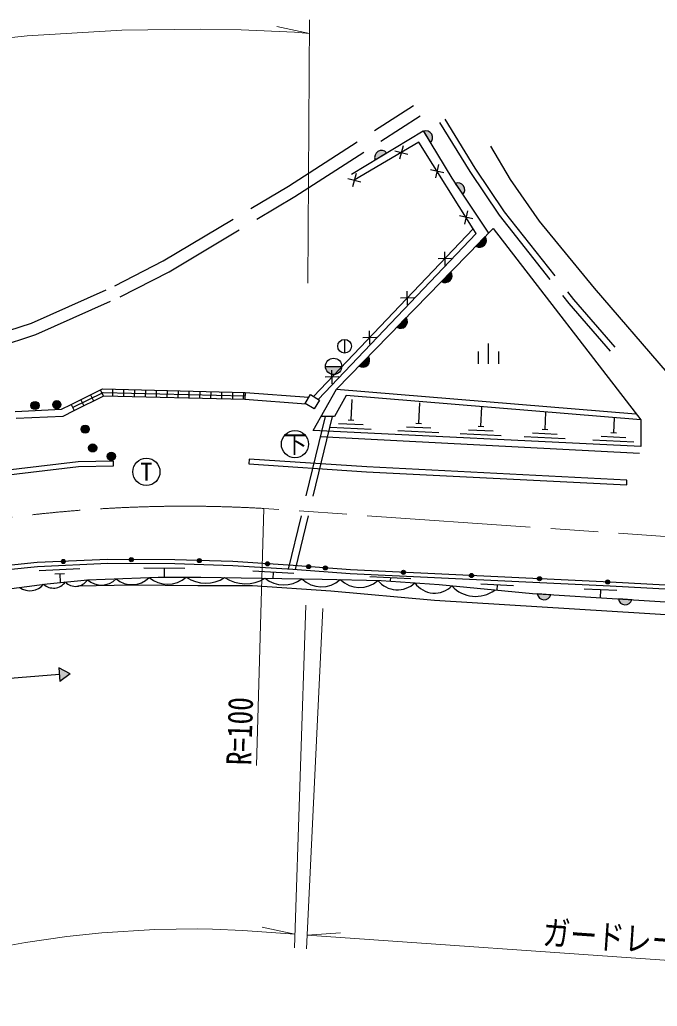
# Model space of a CAD drawing. Units: millimetres at full size, sheet at 1:1000; details may follow other scales. Extents: x 40000 to 680000, y 20000 to 380000.
# Drawn here: x 469007 to 515802, y 261610 to 333983 of the extents above; entities that cross this region are included whole.
import ezdxf
from ezdxf.enums import TextEntityAlignment as Align

# ---------------------------------------------------------------- set-up
doc = ezdxf.new("R2010")
doc.units = ezdxf.units.MM
doc.header["$LTSCALE"] = 1000
doc.linetypes.add('CHAIN', pattern=[18.5, 12, -1.5, 3.5, -1.5])
doc.linetypes.add('DASHED', pattern=[7.5, 6, -1.5])
for name, color, linetype, lineweight in [('M-BGD', 7, 'Continuous', 25), ('M-BGD-EXST', 7, 'Continuous', 25), ('M-BMK', 2, 'CHAIN', 13), ('M-STR-HTXT', 7, 'Continuous', 13)]:
    doc.layers.add(name, color=color, linetype=linetype, lineweight=lineweight)
doc.styles.add('ＭＳ ゴシック', font='')
doc.styles.get('ＭＳ ゴシック').set_extended_font_data('MS Gothic')

msp = doc.modelspace()

# ---------------------------------------------------------------- hatches: boundary and pattern name
at = {"layer": 'M-BGD'}
for points in [[(498643, 325803, -0.82183), (499155, 324954)], [(495088, 323713, -0.82183), (495937, 324225)], [(500972, 321979, -0.82183), (501522, 321155)], [(503178, 318082, -0.82183), (502486, 317372)], [(500649, 315489, -0.82183), (499958, 314779)], [(497378, 312133, -0.82183), (496686, 311424)], [(494602, 309287, -0.82183), (493910, 308577)], [(491446, 308555), (492646, 308555, -1)], [(469829, 305687, -0.41421), (470129, 305987, -0.41421), (470429, 305687, -1)], [(471434, 305740, -0.41421), (471734, 306040, -0.41421), (472034, 305740, -1)], [(473511, 303944, -0.41421), (473811, 304244, -0.41421), (474111, 303944, -1)], [(474065, 302572, -0.41421), (474365, 302872, -0.41421), (474665, 302572, -1)], [(475435, 301949, -0.41421), (475735, 302249, -0.41421), (476035, 301949, -1)], [(472352, 294244, -1), (472053, 294231, -0.41421), (472196, 294388, -0.41421)], [(477349, 294375, -0.41421), (477199, 294226, -0.41421), (477049, 294376, -1)], [(482348, 294300, -1), (482049, 294309, -1)], [(487342, 294061, -1), (487043, 294079, -1)], [(490354, 293893, -1), (490060, 293836, -1)], [(491588, 293796, -1), (491294, 293739, -1)], [(497321, 293435, -1), (497022, 293449, -1)], [(502316, 293201, -1), (502016, 293215, -1)], [(507311, 292968, -1), (507011, 292982, -1)], [(512305, 292735, -1), (512005, 292749, -1)], [(507984, 291799, -0.82183), (506995, 291859)], [(513938, 291433, -0.82183), (512950, 291493)], [(471963, 285444), (472720, 286007), (471882, 286441)]]:
    msp.add_hatch(color=256, dxfattribs=at).paths.add_polyline_path(points)

# ---------------------------------------------------------------- linework, layer by layer
for p, q in [((498643, 325803), (499155, 324954)), ((496535, 324363), (497502, 324110)), ((497145, 324720), (496892, 323753)), ((495088, 323713), (495937, 324225)), ((500130, 322755), (499155, 322976)), ((499753, 323353), (499532, 322378)), ((493082, 322343), (494050, 322089)), ((493693, 322700), (493440, 321732)), ((500972, 321979), (501522, 321155)), ((501885, 319969), (501664, 318994)), ((502262, 319371), (501287, 319592)), ((503178, 318082), (502486, 317372)), ((500710, 316478), (499710, 316453)), ((500222, 315965), (500198, 316965)), ((500649, 315489), (499958, 314779)), ((497952, 313581), (496952, 313556)), ((497464, 313068), (497440, 314068)), ((497378, 312133), (496686, 311424)), ((492851, 310528), (492851, 309528)), ((495194, 310683), (494194, 310659)), ((494706, 310171), (494682, 311171)), ((503424, 308742), (503424, 310242)), ((494602, 309287), (493910, 308577)), ((502674, 308742), (502674, 309642)), ((504174, 308742), (504174, 309642)), ((491446, 308555), (492646, 308555)), ((492436, 307786), (491436, 307762)), ((491948, 307274), (491923, 308274)), ((475828, 306879), (475816, 306379)), ((492255, 306880), (514233, 305078)), ((474206, 306465), (474429, 306017)), ((474923, 306821), (475145, 306373)), ((476628, 306859), (476616, 306360)), ((477428, 306840), (477416, 306340)), ((478228, 306820), (478215, 306320)), ((479028, 306800), (479015, 306300)), ((479827, 306781), (479815, 306281)), ((480627, 306761), (480615, 306261)), ((481427, 306741), (481414, 306241)), ((482227, 306721), (482214, 306221)), ((483026, 306702), (483014, 306202)), ((483826, 306682), (483814, 306182)), ((484626, 306662), (484613, 306162)), ((485426, 306642), (485413, 306143)), ((485552, 306639), (485540, 306139)), ((472773, 305753), (472996, 305306)), ((473490, 306109), (473712, 305661)), ((493327, 304626), (493401, 306124)), ((498299, 304383), (498373, 305881)), ((502863, 304160), (502933, 305585)), ((507568, 303930), (507630, 305197)), ((512609, 303683), (512662, 304781)), ((491800, 304100), (494796, 303953)), ((492414, 304370), (494212, 304282)), ((493118, 304636), (493537, 304616)), ((497386, 304127), (499184, 304039)), ((498090, 304393), (498509, 304372)), ((502653, 304170), (503073, 304149)), ((514496, 302159), (491053, 303372)), ((496772, 303857), (499768, 303710)), ((501336, 303634), (504332, 303487)), ((501949, 303904), (503747, 303816)), ((506040, 303404), (509037, 303257)), ((506654, 303674), (508452, 303586)), ((507358, 303940), (507778, 303919)), ((511695, 303427), (513493, 303340)), ((512399, 303693), (512818, 303673)), ((511081, 303157), (514078, 303011)), ((473429, 293692), (470432, 293558)), ((472294, 293341), (471594, 293310)), ((471944, 293325), (471972, 292701)), ((481116, 293729), (478116, 293742)), ((479616, 293735), (479613, 293075)), ((489116, 293350), (486121, 293535)), ((487618, 293442), (487591, 292998)), ((497712, 292966), (494715, 293106)), ((496214, 293036), (496205, 292853)), ((505254, 292463), (502857, 292575)), ((504055, 292519), (504037, 292131)), ((507984, 291799), (506995, 291859)), ((512839, 292109), (510441, 292221)), ((511640, 292165), (511612, 291576)), ((513938, 291433), (512950, 291493)), ((471922, 285943), (465677, 285438)), ((471882, 286441), (471963, 285444)), ((472720, 286007), (471882, 286441)), ((472720, 286007), (471963, 285444))]:
    msp.add_line(p, q, dxfattribs=at)
at = {"layer": 'M-BGD', "linetype": 'DASHED'}
for p, q in [((485540, 306139), (490006, 305807)), ((485552, 306639), (490230, 306292)), ((491427, 304878), (488721, 293675)), ((491940, 304872), (489227, 293641))]:
    msp.add_line(p, q, dxfattribs=at)
for points in [[(424022, 295392), (432695, 297439), (441492, 299636), (443958, 300356), (444889, 301451), (453450, 305510), (458197, 307808), (459851, 308395), (466235, 310533), (469864, 311726), (475996, 314456), (479535, 316284), (488737, 321784), (497919, 327699)], [(424503, 294581), (432908, 296565), (441728, 298767), (444469, 299567), (445449, 300721), (453839, 304698), (458545, 306977), (460144, 307544), (466518, 309679), (470188, 310885), (476386, 313645), (479972, 315497), (489211, 321019), (498407, 326943)], [(499824, 326456), (502040, 322842), (504198, 319635), (509311, 313165), (512338, 309657)], [(500208, 326691), (502419, 323086), (504562, 319900), (509658, 313451), (512678, 309951)], [(447112, 301509), (461193, 304894), (472068, 305403), (472773, 305753)], [(445315, 300563), (461264, 304397), (472196, 304909), (472996, 305306)]]:
    msp.add_lwpolyline(points, dxfattribs=at)
at = {"layer": 'M-BGD'}
for points in [[(493350, 322664), (498619, 325844), (500718, 322360), (503411, 318320)], [(490573, 306343), (502295, 318655), (498304, 324989), (493566, 322216)], [(503564, 324719), (504996, 322272), (507136, 319211), (511176, 314298), (516540, 308075), (517249, 308103), (517729, 308486), (518107, 308886), (518107, 310190)], [(490921, 306129), (502515, 318306), (502295, 318655)], [(472773, 305753), (475078, 306898), (485552, 306639)], [(472885, 305529), (475133, 306646), (485540, 306389), (485546, 306389)], [(472996, 305306), (475189, 306395), (485528, 306140), (485540, 306139)], [(514584, 304622), (492970, 306408), (492122, 304870), (491128, 304881)], [(561637, 289690), (542808, 290764), (512336, 292433), (493258, 293324), (489063, 293654), (484642, 293927), (480383, 294062), (475485, 294083), (470322, 293854), (464247, 293244), (458838, 292194), (455544, 291427), (451016, 290222), (443331, 288056), (420845, 281743)], [(561657, 289990), (542825, 291063), (512351, 292732), (493277, 293623), (489084, 293953), (484656, 294227), (480388, 294362), (475479, 294383), (470300, 294153), (464204, 293541), (458775, 292487), (457374, 292161)], [(437961, 284742), (440184, 285759), (443278, 286968), (445423, 287706), (451463, 289352), (454720, 290069), (458394, 290826), (461429, 291325), (464351, 291780), (467458, 292136), (471015, 292608), (473979, 292896), (479181, 293082), (482299, 293082), (491200, 292940), (495546, 292834), (499784, 292539), (506634, 291882), (520682, 291018), (548772, 289722), (561576, 288752)], [(561497, 287546), (499463, 291376), (491853, 292052), (486103, 292444), (482086, 292444), (477270, 292501), (473292, 292429)]]:
    msp.add_lwpolyline(points, dxfattribs=at)
for points in [[(514607, 302684), (490552, 303860), (492255, 306880), (503748, 318666), (514584, 304622)], [(490347, 306482), (491017, 306070), (490621, 305428), (489952, 305841)], [(443021, 295584), (444834, 296069), (460342, 299673), (473315, 301201), (475895, 301255), (475888, 301605), (473291, 301551), (460282, 300018), (444750, 296409), (442930, 295922)], [(485832, 301402), (494467, 300828), (513560, 299867), (513578, 300217), (494487, 301178), (485855, 301752)]]:
    msp.add_lwpolyline(points, close=True, dxfattribs=at)
for centre, radius in [((492851, 310028), 500), ((492046, 308555), 600), ((470129, 305687), 300), ((471734, 305740), 300), ((473811, 303944), 300), ((474365, 302572), 300), ((475735, 301949), 300), ((472203, 294238), 150), ((477199, 294376), 150), ((482198, 294305), 150), ((487192, 294070), 150), ((490207, 293865), 150), ((491441, 293768), 150), ((497172, 293442), 150), ((502166, 293208), 150), ((507161, 292975), 150), ((512155, 292742), 150)]:
    msp.add_circle(centre, radius, dxfattribs=at)
for centre, radius, start, end in [((498815, 325328), 505, 312.24928, 109.90747), ((495563, 323885), 505, 42.28223, 199.94042), ((501166, 321513), 505, 314.84817, 112.50637), ((502762, 317795), 505, 236.89282, 34.55101), ((500234, 315202), 505, 236.89282, 34.55101), ((496962, 311847), 505, 236.89282, 34.55101), ((494186, 309000), 505, 236.89282, 34.55101), ((469764, 293338), 1250, 232.78851, 322.31722), ((471483, 293363), 1075, 227.25386, 324.50147), ((473108, 293439), 1027, 223.05675, 328.04197), ((474995, 294005), 1504, 227.53424, 316.55058), ((477250, 294317), 1779, 229.1675, 314.91732), ((479852, 294696), 2121, 230.57927, 310.43449), ((482658, 295247), 2595, 236.56894, 302.30437), ((485570, 295448), 2839, 237.49387, 300.68755), ((488398, 294740), 2215, 231.49856, 306.68286), ((491160, 294465), 2080, 226.19695, 311.51746), ((493955, 294343), 2016, 225.37922, 311.81958), ((496738, 294038), 1872, 219.7949, 312.70603), ((499461, 293711), 1792, 215.80895, 315.17897), ((502464, 294004), 2328, 221.92972, 307.1076), ((507496, 291927), 505, 187.65327, 345.31147), ((513450, 291561), 505, 187.65327, 345.31147)]:
    msp.add_arc(centre, radius, start, end, dxfattribs=at)
at = {"layer": 'M-BGD-EXST'}
for centre in [(489211, 302845), (478303, 300818)]:
    msp.add_circle(centre, 1000, dxfattribs=at)
at = {"layer": 'M-BMK'}
msp.add_line((561848, 292902), (486926, 298130), dxfattribs=at)
msp.add_arc((481154, 198297), 100000, 86.69091, 105.92272, dxfattribs=at)
at = {"layer": 'M-STR-HTXT'}
for p, q in [((490143, 314655), (490285, 333983)), ((490278, 332981), (487876, 333492)), ((486386, 279263), (486926, 298130)), ((489997, 291030), (489179, 265895)), ((491264, 290801), (490053, 265834)), ((489211, 266895), (486810, 267405)), ((490102, 266833), (492551, 267005)), ((490102, 266833), (544459, 263040))]:
    msp.add_line(p, q, dxfattribs=at)
for points in [[(419749, 321264), (444186, 328137), (446858, 328868), (449233, 329469), (451863, 330081), (455484, 330834), (458727, 331421), (464131, 332219), (469557, 332798), (476513, 333217), (482253, 333293), (485266, 333234), (489170, 333059), (490278, 332981)], [(390728, 244542), (461830, 264539), (463664, 265040), (464810, 265330), (466065, 265622), (468083, 266042), (469432, 266286), (472456, 266733), (475044, 267009), (478932, 267243), (482049, 267284), (483146, 267263), (485390, 267162), (489211, 266895)]]:
    msp.add_lwpolyline(points, dxfattribs=at)

# ---------------------------------------------------------------- texts
at = {"layer": 'M-BGD-EXST', "style": 'ＭＳ ゴシック'}
for s, p in [('下', (489211, 302845)), ('T', (478303, 300818))]:
    msp.add_text(s, height=1320, dxfattribs=at).set_placement(p, align=Align.MIDDLE_CENTER)
at = {"layer": 'M-STR-HTXT', "style": 'ＭＳ ゴシック', "width": 0.8}
msp.add_text('R=100', height=1833, rotation=88.36, dxfattribs=at).set_placement((486543, 279258), align=Align.BOTTOM_LEFT)
msp.add_text('ガードレール\u3000L=55.0', height=1833, rotation=356.008, dxfattribs=at).set_placement((517276, 264885), align=Align.BOTTOM_CENTER)

doc.saveas('drawing.dxf')
